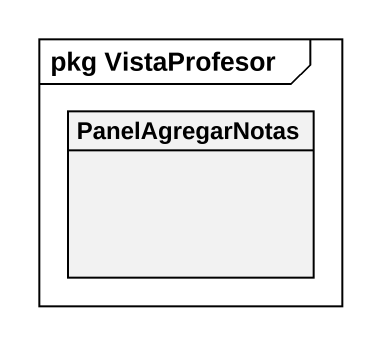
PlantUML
@startuml
mainframe pkg VistaProfesor
hide circle
hide empty members
class PanelAgregarNotas
@enduml
